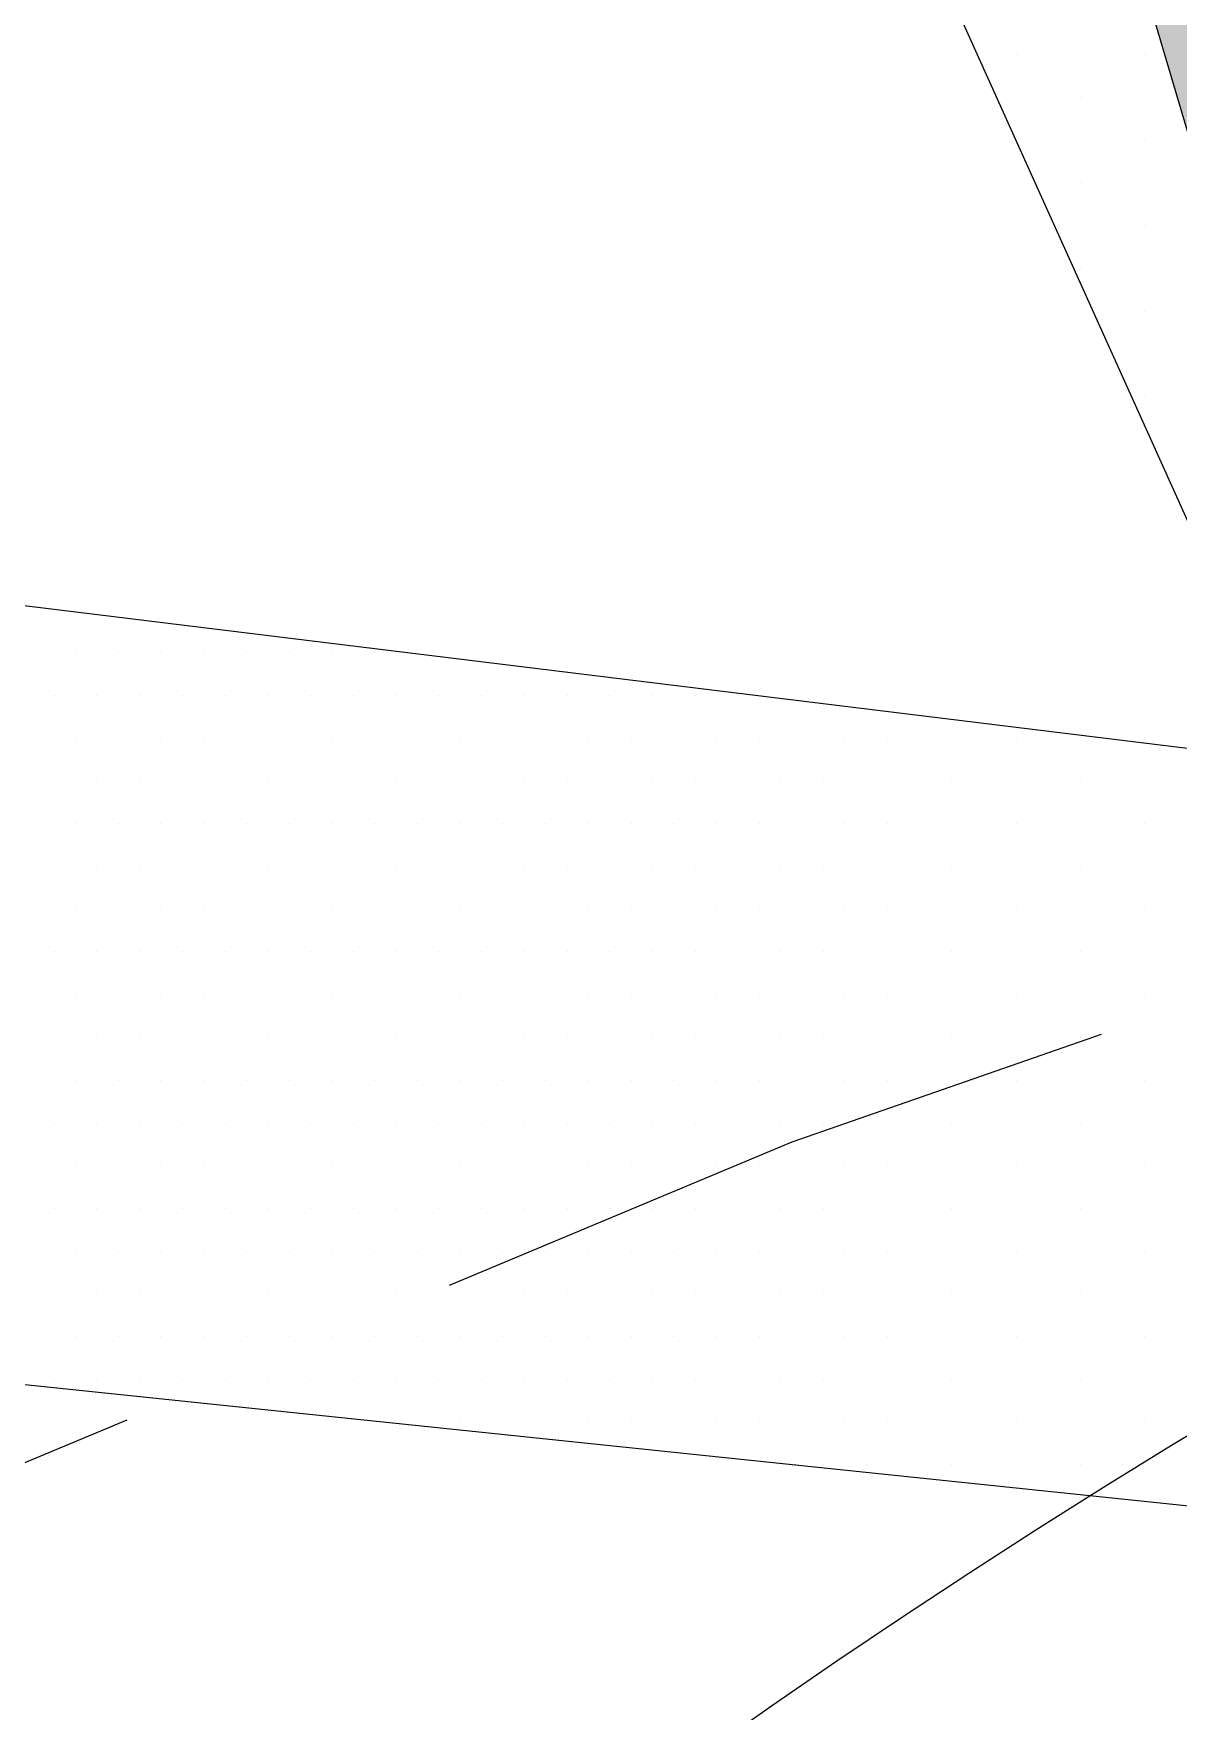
# Paper-space layout 'TOP_A1_00200_01-01-2017_MODELE' of a CAD drawing. Header units: metres. Extents: x 1274 to 2143, y 12 to 312.
# Drawn here: x 1530.13 to 1531.604, y 159.683 to 161.845 of the extents above; entities that cross this region are included whole.
import ezdxf

# ---------------------------------------------------------------- set-up
doc = ezdxf.new("R2010")
doc.units = ezdxf.units.M
doc.header["$LTSCALE"] = 2
doc.set_wipeout_variables(frame=1)
doc.linetypes.add('CACHEX2', pattern=[0.75, 0.5, -0.25])
for name, color, linetype in [('CARTOUCHE', 7, 'Continuous'), ('LOGO', 4, 'Continuous'), ('rosace', 7, 'Continuous')]:
    doc.layers.add(name, color=color, linetype=linetype)

# ---------------------------------------------------------------- blocks, each defined once
blk = doc.blocks.new('A$C715108E3')
at = {"layer": 'LOGO', "color": 131}
for p, q in [((-13.6351, -0.4884), (-13.6351, -0.4884)), ((-13.5518, -0.4884), (-13.5518, -0.4884)), ((-13.46, -0.4884), (-13.46, -0.4884)), ((-13.3686, -0.4884), (-13.3686, -0.4884)), ((-13.2767, -0.4884), (-13.2767, -0.4884)), ((-13.5938, -0.5799), (-13.5938, -0.5799)), ((-13.5061, -0.5799), (-13.5061, -0.5799)), ((-13.4143, -0.5799), (-13.4143, -0.5799)), ((-13.3225, -0.5799), (-13.3225, -0.5799)), ((-13.231, -0.5799), (-13.231, -0.5799)), ((-13.5526, -0.6724), (-13.5526, -0.6724)), ((-13.5518, -0.6724), (-13.5518, -0.6724)), ((-13.46, -0.6724), (-13.46, -0.6724)), ((-13.3686, -0.6724), (-13.3686, -0.6724)), ((-13.2767, -0.6724), (-13.2767, -0.6724)), ((-13.511, -0.7635), (-13.511, -0.7635)), ((-13.5061, -0.7635), (-13.5061, -0.7635)), ((-13.4143, -0.7635), (-13.4143, -0.7635)), ((-13.3225, -0.7635), (-13.3225, -0.7635)), ((-13.231, -0.7635), (-13.231, -0.7635)), ((-13.4698, -0.855), (-13.4698, -0.855)), ((-13.46, -0.855), (-13.46, -0.855)), ((-13.3686, -0.855), (-13.3686, -0.855)), ((-13.2767, -0.855), (-13.2767, -0.855)), ((-13.4285, -0.9474), (-13.4285, -0.9474)), ((-13.4143, -0.9474), (-13.4143, -0.9474)), ((-13.3225, -0.9474), (-13.3225, -0.9474)), ((-13.231, -0.9474), (-13.231, -0.9474)), ((-13.3869, -1.0386), (-13.3869, -1.0386)), ((-13.3686, -1.0386), (-13.3686, -1.0386)), ((-13.2767, -1.0386), (-13.2767, -1.0386)), ((-13.3461, -1.1301), (-13.3461, -1.1301)), ((-13.3225, -1.1301), (-13.3225, -1.1301)), ((-13.231, -1.1301), (-13.231, -1.1301)), ((-13.3045, -1.2223), (-13.3045, -1.2223)), ((-13.2767, -1.2223), (-13.2767, -1.2223)), ((-13.2632, -1.3138), (-13.2632, -1.3138)), ((-13.231, -1.3138), (-13.231, -1.3138)), ((-13.222, -1.4052), (-13.222, -1.4052)), ((-15.616, -1.6803), (-15.616, -1.6803)), ((-15.5699, -1.7727), (-15.5699, -1.7727)), ((-15.4785, -1.7727), (-15.4785, -1.7727)), ((-15.3868, -1.7727), (-15.3868, -1.7727)), ((-15.2948, -1.7727), (-15.2948, -1.7727)), ((-15.203, -1.7727), (-15.203, -1.7727)), ((-15.1115, -1.7727), (-15.1115, -1.7727)), ((-15.0197, -1.7727), (-15.0197, -1.7727)), ((-14.9278, -1.7727), (-14.9278, -1.7727)), ((-15.616, -1.864), (-15.616, -1.864)), ((-15.5244, -1.864), (-15.5244, -1.864)), ((-15.4324, -1.864), (-15.4324, -1.864)), ((-15.3411, -1.864), (-15.3411, -1.864)), ((-15.2491, -1.864), (-15.2491, -1.864)), ((-15.1572, -1.864), (-15.1572, -1.864)), ((-15.0654, -1.864), (-15.0654, -1.864)), ((-14.9739, -1.864), (-14.9739, -1.864)), ((-14.8821, -1.864), (-14.8821, -1.864)), ((-14.7903, -1.864), (-14.7903, -1.864)), ((-14.6988, -1.864), (-14.6988, -1.864)), ((-14.6068, -1.864), (-14.6068, -1.864)), ((-14.5152, -1.864), (-14.5152, -1.864)), ((-14.4237, -1.864), (-14.4237, -1.864)), ((-14.3319, -1.864), (-14.3319, -1.864)), ((-14.24, -1.864), (-14.24, -1.864)), ((-14.148, -1.864), (-14.148, -1.864)), ((-15.5699, -1.9557), (-15.5699, -1.9557)), ((-15.4785, -1.9557), (-15.4785, -1.9557)), ((-15.3868, -1.9557), (-15.3868, -1.9557)), ((-15.2948, -1.9557), (-15.2948, -1.9557)), ((-15.203, -1.9557), (-15.203, -1.9557)), ((-15.1115, -1.9557), (-15.1115, -1.9557)), ((-15.0197, -1.9557), (-15.0197, -1.9557)), ((-14.9278, -1.9557), (-14.9278, -1.9557)), ((-14.8364, -1.9557), (-14.8364, -1.9557)), ((-14.7445, -1.9557), (-14.7445, -1.9557)), ((-14.6527, -1.9557), (-14.6527, -1.9557)), ((-14.5613, -1.9557), (-14.5613, -1.9557)), ((-14.4694, -1.9557), (-14.4694, -1.9557)), ((-14.3776, -1.9557), (-14.3776, -1.9557)), ((-14.2859, -1.9557), (-14.2859, -1.9557)), ((-14.1943, -1.9557), (-14.1943, -1.9557)), ((-14.1023, -1.9557), (-14.1023, -1.9557)), ((-14.0103, -1.9557), (-14.0103, -1.9557)), ((-13.919, -1.9557), (-13.919, -1.9557)), ((-13.827, -1.9557), (-13.827, -1.9557)), ((-13.7351, -1.9557), (-13.7351, -1.9557)), ((-13.6439, -1.9557), (-13.6439, -1.9557)), ((-13.5518, -1.9557), (-13.5518, -1.9557)), ((-13.46, -1.9557), (-13.46, -1.9557)), ((-13.3686, -1.9557), (-13.3686, -1.9557)), ((-15.616, -2.0481), (-15.616, -2.0481)), ((-15.5244, -2.0481), (-15.5244, -2.0481)), ((-15.4324, -2.0481), (-15.4324, -2.0481)), ((-15.3411, -2.0481), (-15.3411, -2.0481)), ((-15.2491, -2.0481), (-15.2491, -2.0481)), ((-15.1572, -2.0481), (-15.1572, -2.0481)), ((-15.0654, -2.0481), (-15.0654, -2.0481)), ((-14.9739, -2.0481), (-14.9739, -2.0481)), ((-14.8821, -2.0481), (-14.8821, -2.0481)), ((-14.7903, -2.0481), (-14.7903, -2.0481)), ((-14.6988, -2.0481), (-14.6988, -2.0481)), ((-14.6068, -2.0481), (-14.6068, -2.0481)), ((-14.5152, -2.0481), (-14.5152, -2.0481)), ((-14.4237, -2.0481), (-14.4237, -2.0481)), ((-14.3319, -2.0481), (-14.3319, -2.0481)), ((-14.24, -2.0481), (-14.24, -2.0481)), ((-14.148, -2.0481), (-14.148, -2.0481)), ((-14.0567, -2.0481), (-14.0567, -2.0481)), ((-13.9647, -2.0481), (-13.9647, -2.0481)), ((-13.8727, -2.0481), (-13.8727, -2.0481)), ((-13.7814, -2.0481), (-13.7814, -2.0481)), ((-13.6894, -2.0481), (-13.6894, -2.0481)), ((-13.5976, -2.0481), (-13.5976, -2.0481)), ((-13.5061, -2.0481), (-13.5061, -2.0481)), ((-13.4143, -2.0481), (-13.4143, -2.0481)), ((-13.3225, -2.0481), (-13.3225, -2.0481)), ((-13.231, -2.0481), (-13.231, -2.0481)), ((-15.5699, -2.1393), (-15.5699, -2.1393)), ((-15.4785, -2.1393), (-15.4785, -2.1393)), ((-15.3868, -2.1393), (-15.3868, -2.1393)), ((-15.2948, -2.1393), (-15.2948, -2.1393)), ((-15.203, -2.1393), (-15.203, -2.1393)), ((-15.1115, -2.1393), (-15.1115, -2.1393)), ((-15.0197, -2.1393), (-15.0197, -2.1393)), ((-14.9278, -2.1393), (-14.9278, -2.1393)), ((-14.8364, -2.1393), (-14.8364, -2.1393)), ((-14.7445, -2.1393), (-14.7445, -2.1393)), ((-14.6527, -2.1393), (-14.6527, -2.1393)), ((-14.5613, -2.1393), (-14.5613, -2.1393)), ((-14.4694, -2.1393), (-14.4694, -2.1393)), ((-14.3776, -2.1393), (-14.3776, -2.1393)), ((-14.2859, -2.1393), (-14.2859, -2.1393)), ((-14.1943, -2.1393), (-14.1943, -2.1393)), ((-14.1023, -2.1393), (-14.1023, -2.1393)), ((-14.0103, -2.1393), (-14.0103, -2.1393)), ((-13.919, -2.1393), (-13.919, -2.1393)), ((-13.827, -2.1393), (-13.827, -2.1393)), ((-13.7351, -2.1393), (-13.7351, -2.1393)), ((-13.6439, -2.1393), (-13.6439, -2.1393)), ((-13.5518, -2.1393), (-13.5518, -2.1393)), ((-13.46, -2.1393), (-13.46, -2.1393)), ((-13.3686, -2.1393), (-13.3686, -2.1393)), ((-13.2767, -2.1393), (-13.2767, -2.1393)), ((-15.616, -2.231), (-15.616, -2.231)), ((-15.5244, -2.231), (-15.5244, -2.231)), ((-15.4324, -2.231), (-15.4324, -2.231)), ((-15.3411, -2.231), (-15.3411, -2.231)), ((-15.2491, -2.231), (-15.2491, -2.231)), ((-15.1572, -2.231), (-15.1572, -2.231)), ((-15.0654, -2.231), (-15.0654, -2.231)), ((-14.9739, -2.231), (-14.9739, -2.231)), ((-14.8821, -2.231), (-14.8821, -2.231)), ((-14.7903, -2.231), (-14.7903, -2.231)), ((-14.6988, -2.231), (-14.6988, -2.231)), ((-14.6068, -2.231), (-14.6068, -2.231)), ((-14.5152, -2.231), (-14.5152, -2.231)), ((-14.4237, -2.231), (-14.4237, -2.231)), ((-14.3319, -2.231), (-14.3319, -2.231)), ((-14.24, -2.231), (-14.24, -2.231)), ((-14.148, -2.231), (-14.148, -2.231)), ((-14.0567, -2.231), (-14.0567, -2.231)), ((-13.9647, -2.231), (-13.9647, -2.231)), ((-13.8727, -2.231), (-13.8727, -2.231)), ((-13.7814, -2.231), (-13.7814, -2.231)), ((-13.6894, -2.231), (-13.6894, -2.231)), ((-13.5976, -2.231), (-13.5976, -2.231)), ((-13.5061, -2.231), (-13.5061, -2.231)), ((-13.4143, -2.231), (-13.4143, -2.231)), ((-13.3225, -2.231), (-13.3225, -2.231)), ((-13.231, -2.231), (-13.231, -2.231)), ((-15.5699, -2.3232), (-15.5699, -2.3232)), ((-15.4785, -2.3232), (-15.4785, -2.3232)), ((-15.3868, -2.3232), (-15.3868, -2.3232)), ((-15.2948, -2.3232), (-15.2948, -2.3232)), ((-15.203, -2.3232), (-15.203, -2.3232)), ((-15.1115, -2.3232), (-15.1115, -2.3232)), ((-15.0197, -2.3232), (-15.0197, -2.3232)), ((-14.9278, -2.3232), (-14.9278, -2.3232)), ((-14.8364, -2.3232), (-14.8364, -2.3232)), ((-14.7445, -2.3232), (-14.7445, -2.3232)), ((-14.6527, -2.3232), (-14.6527, -2.3232)), ((-14.5613, -2.3232), (-14.5613, -2.3232)), ((-14.4694, -2.3232), (-14.4694, -2.3232)), ((-14.3776, -2.3232), (-14.3776, -2.3232)), ((-14.2859, -2.3232), (-14.2859, -2.3232)), ((-14.1943, -2.3232), (-14.1943, -2.3232)), ((-14.1023, -2.3232), (-14.1023, -2.3232)), ((-14.0103, -2.3232), (-14.0103, -2.3232)), ((-13.919, -2.3232), (-13.919, -2.3232)), ((-13.827, -2.3232), (-13.827, -2.3232)), ((-13.7351, -2.3232), (-13.7351, -2.3232)), ((-13.6439, -2.3232), (-13.6439, -2.3232)), ((-13.5518, -2.3232), (-13.5518, -2.3232)), ((-13.46, -2.3232), (-13.46, -2.3232)), ((-13.3686, -2.3232), (-13.3686, -2.3232)), ((-13.2767, -2.3232), (-13.2767, -2.3232)), ((-15.616, -2.4146), (-15.616, -2.4146)), ((-15.5244, -2.4146), (-15.5244, -2.4146)), ((-15.4324, -2.4146), (-15.4324, -2.4146)), ((-15.3411, -2.4146), (-15.3411, -2.4146)), ((-15.2491, -2.4146), (-15.2491, -2.4146)), ((-15.1572, -2.4146), (-15.1572, -2.4146)), ((-15.0654, -2.4146), (-15.0654, -2.4146)), ((-14.9739, -2.4146), (-14.9739, -2.4146)), ((-14.8821, -2.4146), (-14.8821, -2.4146)), ((-14.7903, -2.4146), (-14.7903, -2.4146)), ((-14.6988, -2.4146), (-14.6988, -2.4146)), ((-14.6068, -2.4146), (-14.6068, -2.4146)), ((-14.5152, -2.4146), (-14.5152, -2.4146)), ((-14.4237, -2.4146), (-14.4237, -2.4146)), ((-14.3319, -2.4146), (-14.3319, -2.4146)), ((-14.24, -2.4146), (-14.24, -2.4146)), ((-14.148, -2.4146), (-14.148, -2.4146)), ((-14.0567, -2.4146), (-14.0567, -2.4146)), ((-13.9647, -2.4146), (-13.9647, -2.4146)), ((-13.8727, -2.4146), (-13.8727, -2.4146)), ((-13.7814, -2.4146), (-13.7814, -2.4146)), ((-13.6894, -2.4146), (-13.6894, -2.4146)), ((-13.5976, -2.4146), (-13.5976, -2.4146)), ((-13.5061, -2.4146), (-13.5061, -2.4146)), ((-13.4143, -2.4146), (-13.4143, -2.4146)), ((-13.3225, -2.4146), (-13.3225, -2.4146)), ((-13.231, -2.4146), (-13.231, -2.4146)), ((-15.5699, -2.507), (-15.5699, -2.507)), ((-15.4785, -2.507), (-15.4785, -2.507)), ((-15.3868, -2.507), (-15.3868, -2.507)), ((-15.2948, -2.507), (-15.2948, -2.507)), ((-15.203, -2.507), (-15.203, -2.507)), ((-15.1115, -2.507), (-15.1115, -2.507)), ((-15.0197, -2.507), (-15.0197, -2.507)), ((-14.9278, -2.507), (-14.9278, -2.507)), ((-14.8364, -2.507), (-14.8364, -2.507)), ((-14.7445, -2.507), (-14.7445, -2.507)), ((-14.6527, -2.507), (-14.6527, -2.507)), ((-14.5613, -2.507), (-14.5613, -2.507)), ((-14.4694, -2.507), (-14.4694, -2.507)), ((-14.3776, -2.507), (-14.3776, -2.507)), ((-14.2859, -2.507), (-14.2859, -2.507)), ((-14.1943, -2.507), (-14.1943, -2.507)), ((-14.1023, -2.507), (-14.1023, -2.507)), ((-14.0103, -2.507), (-14.0103, -2.507)), ((-13.919, -2.507), (-13.919, -2.507)), ((-13.827, -2.507), (-13.827, -2.507)), ((-13.7351, -2.507), (-13.7351, -2.507)), ((-13.6439, -2.507), (-13.6439, -2.507)), ((-13.5518, -2.507), (-13.5518, -2.507)), ((-13.46, -2.507), (-13.46, -2.507)), ((-13.3686, -2.507), (-13.3686, -2.507)), ((-13.2767, -2.507), (-13.2767, -2.507)), ((-15.616, -2.5983), (-15.616, -2.5983)), ((-15.5244, -2.5983), (-15.5244, -2.5983)), ((-15.4324, -2.5983), (-15.4324, -2.5983)), ((-15.3411, -2.5983), (-15.3411, -2.5983)), ((-15.2491, -2.5983), (-15.2491, -2.5983)), ((-15.1572, -2.5983), (-15.1572, -2.5983)), ((-15.0654, -2.5983), (-15.0654, -2.5983)), ((-14.9739, -2.5983), (-14.9739, -2.5983)), ((-14.8821, -2.5983), (-14.8821, -2.5983)), ((-14.7903, -2.5983), (-14.7903, -2.5983)), ((-14.6988, -2.5983), (-14.6988, -2.5983)), ((-14.6068, -2.5983), (-14.6068, -2.5983)), ((-14.5152, -2.5983), (-14.5152, -2.5983)), ((-14.4237, -2.5983), (-14.4237, -2.5983)), ((-14.3319, -2.5983), (-14.3319, -2.5983)), ((-14.24, -2.5983), (-14.24, -2.5983)), ((-14.148, -2.5983), (-14.148, -2.5983)), ((-14.0567, -2.5983), (-14.0567, -2.5983)), ((-13.9647, -2.5983), (-13.9647, -2.5983)), ((-13.8727, -2.5983), (-13.8727, -2.5983)), ((-13.7814, -2.5983), (-13.7814, -2.5983)), ((-13.6894, -2.5983), (-13.6894, -2.5983)), ((-13.5976, -2.5983), (-13.5976, -2.5983)), ((-13.5061, -2.5983), (-13.5061, -2.5983)), ((-13.4143, -2.5983), (-13.4143, -2.5983)), ((-13.3225, -2.5983), (-13.3225, -2.5983)), ((-13.231, -2.5983), (-13.231, -2.5983)), ((-15.5699, -2.6898), (-15.5699, -2.6898)), ((-15.4785, -2.6898), (-15.4785, -2.6898)), ((-15.3868, -2.6898), (-15.3868, -2.6898)), ((-15.2948, -2.6898), (-15.2948, -2.6898)), ((-15.203, -2.6898), (-15.203, -2.6898)), ((-15.1115, -2.6898), (-15.1115, -2.6898)), ((-15.0197, -2.6898), (-15.0197, -2.6898)), ((-14.9278, -2.6898), (-14.9278, -2.6898)), ((-14.8364, -2.6898), (-14.8364, -2.6898)), ((-14.7445, -2.6898), (-14.7445, -2.6898)), ((-14.6527, -2.6898), (-14.6527, -2.6898)), ((-14.5613, -2.6898), (-14.5613, -2.6898)), ((-14.4694, -2.6898), (-14.4694, -2.6898)), ((-14.3776, -2.6898), (-14.3776, -2.6898)), ((-14.2859, -2.6898), (-14.2859, -2.6898)), ((-14.1943, -2.6898), (-14.1943, -2.6898)), ((-14.1023, -2.6898), (-14.1023, -2.6898)), ((-14.0103, -2.6898), (-14.0103, -2.6898)), ((-13.919, -2.6898), (-13.919, -2.6898)), ((-13.827, -2.6898), (-13.827, -2.6898)), ((-13.7351, -2.6898), (-13.7351, -2.6898)), ((-13.6439, -2.6898), (-13.6439, -2.6898)), ((-13.5518, -2.6898), (-13.5518, -2.6898)), ((-13.46, -2.6898), (-13.46, -2.6898)), ((-13.3686, -2.6898), (-13.3686, -2.6898)), ((-13.2767, -2.6898), (-13.2767, -2.6898)), ((-15.616, -2.782), (-15.616, -2.782)), ((-15.5244, -2.782), (-15.5244, -2.782)), ((-15.4324, -2.782), (-15.4324, -2.782)), ((-15.3411, -2.782), (-15.3411, -2.782)), ((-15.2491, -2.782), (-15.2491, -2.782)), ((-15.1572, -2.782), (-15.1572, -2.782)), ((-15.0654, -2.782), (-15.0654, -2.782)), ((-14.9739, -2.782), (-14.9739, -2.782)), ((-14.8821, -2.782), (-14.8821, -2.782)), ((-14.7903, -2.782), (-14.7903, -2.782)), ((-14.6988, -2.782), (-14.6988, -2.782)), ((-14.6068, -2.782), (-14.6068, -2.782)), ((-14.5152, -2.782), (-14.5152, -2.782)), ((-14.4237, -2.782), (-14.4237, -2.782)), ((-14.3319, -2.782), (-14.3319, -2.782)), ((-14.24, -2.782), (-14.24, -2.782)), ((-14.148, -2.782), (-14.148, -2.782)), ((-14.0567, -2.782), (-14.0567, -2.782)), ((-13.9647, -2.782), (-13.9647, -2.782)), ((-13.8727, -2.782), (-13.8727, -2.782)), ((-13.7814, -2.782), (-13.7814, -2.782)), ((-13.6894, -2.782), (-13.6894, -2.782)), ((-13.5976, -2.782), (-13.5976, -2.782)), ((-13.5061, -2.782), (-13.5061, -2.782)), ((-13.4143, -2.782), (-13.4143, -2.782)), ((-13.3225, -2.782), (-13.3225, -2.782)), ((-13.231, -2.782), (-13.231, -2.782)), ((-15.5699, -2.8736), (-15.5699, -2.8736)), ((-15.4785, -2.8736), (-15.4785, -2.8736)), ((-15.3868, -2.8736), (-15.3868, -2.8736)), ((-15.2948, -2.8736), (-15.2948, -2.8736)), ((-15.203, -2.8736), (-15.203, -2.8736)), ((-15.1115, -2.8736), (-15.1115, -2.8736)), ((-15.0197, -2.8736), (-15.0197, -2.8736)), ((-14.9278, -2.8736), (-14.9278, -2.8736)), ((-14.8364, -2.8736), (-14.8364, -2.8736)), ((-14.7445, -2.8736), (-14.7445, -2.8736)), ((-14.6527, -2.8736), (-14.6527, -2.8736)), ((-14.5613, -2.8736), (-14.5613, -2.8736)), ((-14.4694, -2.8736), (-14.4694, -2.8736)), ((-14.3776, -2.8736), (-14.3776, -2.8736)), ((-14.2859, -2.8736), (-14.2859, -2.8736)), ((-14.1943, -2.8736), (-14.1943, -2.8736)), ((-14.1023, -2.8736), (-14.1023, -2.8736)), ((-14.0103, -2.8736), (-14.0103, -2.8736)), ((-13.919, -2.8736), (-13.919, -2.8736)), ((-13.827, -2.8736), (-13.827, -2.8736)), ((-13.7351, -2.8736), (-13.7351, -2.8736)), ((-13.6439, -2.8736), (-13.6439, -2.8736)), ((-13.5518, -2.8736), (-13.5518, -2.8736)), ((-13.46, -2.8736), (-13.46, -2.8736)), ((-13.3686, -2.8736), (-13.3686, -2.8736)), ((-13.2767, -2.8736), (-13.2767, -2.8736)), ((-15.616, -2.9649), (-15.616, -2.9649)), ((-15.5244, -2.9649), (-15.5244, -2.9649)), ((-15.4324, -2.9649), (-15.4324, -2.9649)), ((-15.3411, -2.9649), (-15.3411, -2.9649)), ((-15.2491, -2.9649), (-15.2491, -2.9649)), ((-15.1572, -2.9649), (-15.1572, -2.9649)), ((-15.0654, -2.9649), (-15.0654, -2.9649)), ((-14.9739, -2.9649), (-14.9739, -2.9649)), ((-14.8821, -2.9649), (-14.8821, -2.9649)), ((-14.7903, -2.9649), (-14.7903, -2.9649)), ((-14.6988, -2.9649), (-14.6988, -2.9649)), ((-14.6068, -2.9649), (-14.6068, -2.9649)), ((-14.5152, -2.9649), (-14.5152, -2.9649)), ((-14.4237, -2.9649), (-14.4237, -2.9649)), ((-14.3319, -2.9649), (-14.3319, -2.9649)), ((-14.24, -2.9649), (-14.24, -2.9649)), ((-14.148, -2.9649), (-14.148, -2.9649)), ((-14.0567, -2.9649), (-14.0567, -2.9649)), ((-13.9647, -2.9649), (-13.9647, -2.9649)), ((-13.8727, -2.9649), (-13.8727, -2.9649)), ((-13.7814, -2.9649), (-13.7814, -2.9649)), ((-13.6894, -2.9649), (-13.6894, -2.9649)), ((-13.5976, -2.9649), (-13.5976, -2.9649)), ((-13.5061, -2.9649), (-13.5061, -2.9649)), ((-13.4143, -2.9649), (-13.4143, -2.9649)), ((-13.3225, -2.9649), (-13.3225, -2.9649)), ((-13.231, -2.9649), (-13.231, -2.9649)), ((-15.5699, -3.0573), (-15.5699, -3.0573)), ((-15.4785, -3.0573), (-15.4785, -3.0573)), ((-15.3868, -3.0573), (-15.3868, -3.0573)), ((-15.2948, -3.0573), (-15.2948, -3.0573)), ((-15.203, -3.0573), (-15.203, -3.0573)), ((-15.1115, -3.0573), (-15.1115, -3.0573)), ((-15.0197, -3.0573), (-15.0197, -3.0573)), ((-14.9278, -3.0573), (-14.9278, -3.0573)), ((-14.8364, -3.0573), (-14.8364, -3.0573)), ((-14.7445, -3.0573), (-14.7445, -3.0573)), ((-14.6527, -3.0573), (-14.6527, -3.0573)), ((-14.5613, -3.0573), (-14.5613, -3.0573)), ((-14.4694, -3.0573), (-14.4694, -3.0573)), ((-14.3776, -3.0573), (-14.3776, -3.0573)), ((-14.2859, -3.0573), (-14.2859, -3.0573)), ((-14.1943, -3.0573), (-14.1943, -3.0573)), ((-14.1023, -3.0573), (-14.1023, -3.0573)), ((-14.0103, -3.0573), (-14.0103, -3.0573)), ((-13.919, -3.0573), (-13.919, -3.0573)), ((-13.827, -3.0573), (-13.827, -3.0573)), ((-13.7351, -3.0573), (-13.7351, -3.0573)), ((-13.6439, -3.0573), (-13.6439, -3.0573)), ((-13.5518, -3.0573), (-13.5518, -3.0573)), ((-13.46, -3.0573), (-13.46, -3.0573)), ((-13.3686, -3.0573), (-13.3686, -3.0573)), ((-13.2767, -3.0573), (-13.2767, -3.0573)), ((-15.616, -3.1485), (-15.616, -3.1485)), ((-15.5244, -3.1485), (-15.5244, -3.1485)), ((-15.4324, -3.1485), (-15.4324, -3.1485)), ((-15.3411, -3.1485), (-15.3411, -3.1485)), ((-15.2491, -3.1485), (-15.2491, -3.1485)), ((-15.1572, -3.1485), (-15.1572, -3.1485)), ((-15.0654, -3.1485), (-15.0654, -3.1485)), ((-14.9739, -3.1485), (-14.9739, -3.1485)), ((-14.8821, -3.1485), (-14.8821, -3.1485)), ((-14.7903, -3.1485), (-14.7903, -3.1485)), ((-14.6988, -3.1485), (-14.6988, -3.1485)), ((-14.6068, -3.1485), (-14.6068, -3.1485)), ((-14.5152, -3.1485), (-14.5152, -3.1485)), ((-14.4237, -3.1485), (-14.4237, -3.1485)), ((-14.3319, -3.1485), (-14.3319, -3.1485)), ((-14.24, -3.1485), (-14.24, -3.1485)), ((-14.148, -3.1485), (-14.148, -3.1485)), ((-14.0567, -3.1485), (-14.0567, -3.1485)), ((-13.9647, -3.1485), (-13.9647, -3.1485)), ((-13.8727, -3.1485), (-13.8727, -3.1485)), ((-13.7814, -3.1485), (-13.7814, -3.1485)), ((-13.6894, -3.1485), (-13.6894, -3.1485)), ((-13.5976, -3.1485), (-13.5976, -3.1485)), ((-13.5061, -3.1485), (-13.5061, -3.1485)), ((-13.4143, -3.1485), (-13.4143, -3.1485)), ((-13.3225, -3.1485), (-13.3225, -3.1485)), ((-13.231, -3.1485), (-13.231, -3.1485)), ((-15.5699, -3.24), (-15.5699, -3.24)), ((-15.4785, -3.24), (-15.4785, -3.24)), ((-15.3868, -3.24), (-15.3868, -3.24)), ((-15.2948, -3.24), (-15.2948, -3.24)), ((-15.203, -3.24), (-15.203, -3.24)), ((-15.1115, -3.24), (-15.1115, -3.24)), ((-15.0197, -3.24), (-15.0197, -3.24)), ((-14.9278, -3.24), (-14.9278, -3.24)), ((-14.8364, -3.24), (-14.8364, -3.24)), ((-14.7445, -3.24), (-14.7445, -3.24)), ((-14.6527, -3.24), (-14.6527, -3.24)), ((-14.5613, -3.24), (-14.5613, -3.24)), ((-14.4694, -3.24), (-14.4694, -3.24)), ((-14.3776, -3.24), (-14.3776, -3.24)), ((-14.2859, -3.24), (-14.2859, -3.24)), ((-14.1943, -3.24), (-14.1943, -3.24)), ((-14.1023, -3.24), (-14.1023, -3.24)), ((-14.0103, -3.24), (-14.0103, -3.24)), ((-13.919, -3.24), (-13.919, -3.24)), ((-13.827, -3.24), (-13.827, -3.24)), ((-13.7351, -3.24), (-13.7351, -3.24)), ((-13.6439, -3.24), (-13.6439, -3.24)), ((-13.5518, -3.24), (-13.5518, -3.24)), ((-13.46, -3.24), (-13.46, -3.24)), ((-13.3686, -3.24), (-13.3686, -3.24)), ((-13.2767, -3.24), (-13.2767, -3.24)), ((-15.616, -3.3324), (-15.616, -3.3324)), ((-15.5244, -3.3324), (-15.5244, -3.3324)), ((-15.4324, -3.3324), (-15.4324, -3.3324)), ((-15.3411, -3.3324), (-15.3411, -3.3324)), ((-15.2491, -3.3324), (-15.2491, -3.3324)), ((-15.1572, -3.3324), (-15.1572, -3.3324)), ((-15.0654, -3.3324), (-15.0654, -3.3324)), ((-14.9739, -3.3324), (-14.9739, -3.3324)), ((-14.8821, -3.3324), (-14.8821, -3.3324)), ((-14.7903, -3.3324), (-14.7903, -3.3324)), ((-14.6988, -3.3324), (-14.6988, -3.3324)), ((-14.6068, -3.3324), (-14.6068, -3.3324)), ((-14.5152, -3.3324), (-14.5152, -3.3324)), ((-14.4237, -3.3324), (-14.4237, -3.3324)), ((-14.3319, -3.3324), (-14.3319, -3.3324)), ((-14.24, -3.3324), (-14.24, -3.3324)), ((-14.148, -3.3324), (-14.148, -3.3324)), ((-14.0567, -3.3324), (-14.0567, -3.3324)), ((-13.9647, -3.3324), (-13.9647, -3.3324)), ((-13.8727, -3.3324), (-13.8727, -3.3324)), ((-13.7814, -3.3324), (-13.7814, -3.3324)), ((-13.6894, -3.3324), (-13.6894, -3.3324)), ((-13.5976, -3.3324), (-13.5976, -3.3324)), ((-13.5061, -3.3324), (-13.5061, -3.3324)), ((-13.4143, -3.3324), (-13.4143, -3.3324)), ((-13.3225, -3.3324), (-13.3225, -3.3324)), ((-13.231, -3.3324), (-13.231, -3.3324)), ((-14.9046, -3.4237), (-14.9046, -3.4237)), ((-14.8364, -3.4237), (-14.8364, -3.4237)), ((-14.7445, -3.4237), (-14.7445, -3.4237)), ((-14.6527, -3.4237), (-14.6527, -3.4237)), ((-14.5613, -3.4237), (-14.5613, -3.4237)), ((-14.4694, -3.4237), (-14.4694, -3.4237)), ((-14.3776, -3.4237), (-14.3776, -3.4237)), ((-14.2859, -3.4237), (-14.2859, -3.4237)), ((-14.1943, -3.4237), (-14.1943, -3.4237)), ((-14.1023, -3.4237), (-14.1023, -3.4237)), ((-14.0103, -3.4237), (-14.0103, -3.4237)), ((-13.919, -3.4237), (-13.919, -3.4237)), ((-13.827, -3.4237), (-13.827, -3.4237)), ((-13.7351, -3.4237), (-13.7351, -3.4237)), ((-13.6439, -3.4237), (-13.6439, -3.4237)), ((-13.5518, -3.4237), (-13.5518, -3.4237)), ((-13.46, -3.4237), (-13.46, -3.4237)), ((-13.3686, -3.4237), (-13.3686, -3.4237)), ((-13.2767, -3.4237), (-13.2767, -3.4237)), ((-14.0245, -3.5151), (-14.0245, -3.5151)), ((-13.9647, -3.5151), (-13.9647, -3.5151)), ((-13.8727, -3.5151), (-13.8727, -3.5151)), ((-13.7814, -3.5151), (-13.7814, -3.5151)), ((-13.6894, -3.5151), (-13.6894, -3.5151)), ((-13.5976, -3.5151), (-13.5976, -3.5151)), ((-13.5061, -3.5151), (-13.5061, -3.5151)), ((-13.4143, -3.5151), (-13.4143, -3.5151)), ((-13.3225, -3.5151), (-13.3225, -3.5151)), ((-13.231, -3.5151), (-13.231, -3.5151))]:
    blk.add_line(p, q, dxfattribs=at)
blk.add_lwpolyline([(-17.4242, -1.4573), (-18.4152, -2.5691), (-18.6566, -2.9311), (-18.705, -3.0278), (-11.9873, -3.7284), (-11.0696, -3.3901), (-10.6346, -2.9311), (-6.8859, 2.3168), (-8.5773, 2.3168), (-9.0123, 2.2688), (-11.5252, -1.2823), (-12.7091, 1.3505), (-13.4102, 1.1331), (-14.1349, 0.795), (-14.1589, 0.6743), (-12.951, -2.0066)], close=True, dxfattribs=at)
blk = doc.blocks.new('A$C581E6685')
at = {"layer": 'rosace'}
blk.add_hatch(color=140, dxfattribs=at).paths.add_polyline_path([(-45.3965, 37.4846), (-41.9745, 25.9278), (-41.7809, 23.8865), (-42.0615, 23.3525), (-44.9268, 21.9767), (-53.1072, 18.3767), (-40.8028, 21.6905), (-39.5666, 22.0268), (-38.2746, 22.2236), (-38.1337, 21.2132), (-33.6363, 11.1845), (-36.0802, 21.4612), (-37.3405, 24.3346), (-37.4251, 24.9804), (-36.9477, 25.4853), (-26.3566, 30.2032), (-37.8747, 26.8339), (-39.7286, 26.4119), (-40.3751, 26.6371), (-40.684, 26.8894)])
at = {"layer": 'rosace', "color": 140}
blk.add_lwpolyline([(-45.3965, 37.4846), (-41.9745, 25.9278), (-41.7804, 23.8865), (-42.0615, 23.3525), (-44.9268, 21.9767), (-53.1072, 18.3767), (-40.8028, 21.6905), (-39.5666, 22.0268), (-38.2739, 22.2236), (-38.1337, 21.2132), (-33.6358, 11.1845), (-36.0802, 21.4612), (-37.3405, 24.3346), (-37.4251, 24.9804), (-36.9477, 25.4853), (-26.3566, 30.2032), (-37.8741, 26.8339), (-39.7286, 26.4119), (-40.3748, 26.6371), (-40.6836, 26.8894)], close=True, dxfattribs=at)
at = {"layer": 'rosace', "color": 32, "linetype": 'CACHEX2', "ltscale": 1.5}
blk.add_ellipse((-38.0538, 23.8138), major_axis=(-19.0311, -3.534), ratio=0.590567, dxfattribs=at)
at = {"layer": 'rosace', "color": 32}
blk.add_ellipse((-37.6144, 23.8499), major_axis=(-13.5768, -4.2839), ratio=0.791971, dxfattribs=at)
at = {"layer": 'CARTOUCHE'}
blk.add_blockref('A$C715108E3', (-31.6739, 36.3189), dxfattribs=at)
blk = doc.blocks.new('A$C4D68259D')
blk.add_wipeout([(0, 25.6223), (0.1652, 26.7367), (0.7383, 27.8861), (1.6708, 28.7909), (2.8466, 29.3316), (3.5435, 29.4509), (3.5435, 29.4509), (94.9287, 29.4623), (96.0552, 29.2902), (97.2167, 28.6987), (97.7035, 28.2661), (98.0951, 27.7798), (98.6162, 26.658), (98.7362, 26.0362), (98.7516, 25.8527), (98.7585, 3.8387), (98.5719, 2.6574), (98.0189, 1.5743), (97.5848, 1.0765), (97.1232, 0.6959), (95.9338, 0.1366), (95.4142, 0.0321), (95.1105, 0.0048), (3.7555, 0.0009), (2.7133, 0.169), (1.5147, 0.7841), (0.6714, 1.6707), (0.147, 2.7876), (0.0063, 3.6209)]).dxf.layer = 'CARTOUCHE'
at = {"layer": 'CARTOUCHE'}
blk.add_rational_spline([(0, 25.6223), (0, 14.7312), (0, 3.84), (0, 0), (3.84, 0), (49.3793, 0), (94.9185, 0), (98.7585, 0), (98.7585, 3.84), (98.7585, 14.7312), (98.7585, 25.6223), (98.7585, 29.4623), (94.9185, 29.4623), (49.3793, 29.4623), (3.84, 29.4623), (0, 29.4623), (0, 25.6223)], [1, 1, 1, 0.707106781187, 1, 1, 1, 0.707106781187, 1, 1, 1, 0.707106781187, 1, 1, 1, 0.707106781187, 1], degree=2, knots=[0, 0, 0, 1, 1, 2.570796, 2.570796, 3.570796, 3.570796, 5.141593, 5.141593, 6.141593, 6.141593, 7.712389, 7.712389, 8.712389, 8.712389, 10.283185, 10.283185, 10.283185], dxfattribs=at)
at = {"layer": 'CARTOUCHE', "xscale": 0.6, "yscale": 0.6, "zscale": 0.6}
blk.add_blockref('A$C581E6685', (37.2707, 1.3806), dxfattribs=at)

psp = doc.layouts.new('TOP_A1_00200_01-01-2017_MODELE')

# ---------------------------------------------------------------- block references
at = {"layer": 'rosace'}
psp.add_blockref('A$C4D68259D', (1521.2598, 138.9386), dxfattribs=at)

doc.saveas('drawing.dxf')
